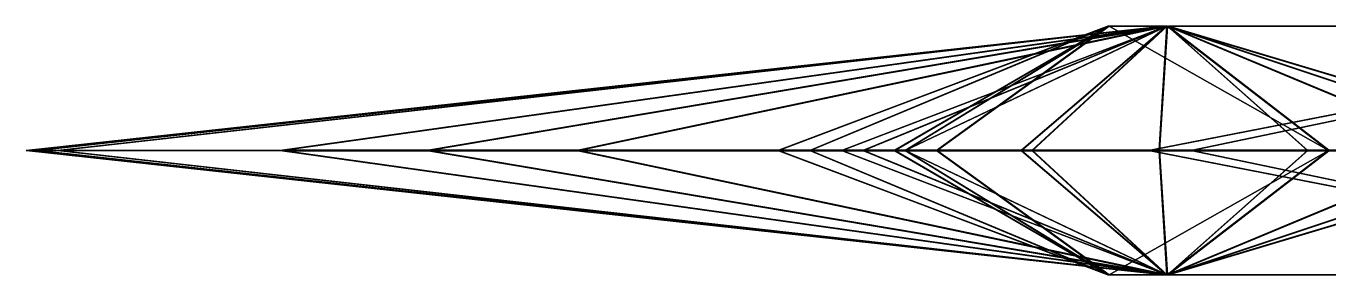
# Model space of a CAD drawing. Header units: metres. Extents: x -12.4 to 12.4, y -12.4 to 12.4.
# Drawn here: x -12.378 to -7.928, y -0.425 to 0.425 of the extents above; entities that cross this region are included whole.
import ezdxf

# ---------------------------------------------------------------- set-up
doc = ezdxf.new("R2010")
doc.units = ezdxf.units.M
doc.layers.add('Snowflake', color=7, linetype='CONTINUOUS')

msp = doc.modelspace()

# ---------------------------------------------------------------- linework, layer by layer
at = {"layer": 'Snowflake'}
for points in [[(-12.375521, 0.000139, 0.134867), (-8.636337, 0.408535, 0.221623), (-8.489682, 0.424599, 0.223075)], [(-8.489682, 0.424599, 0.223075), (-12.374284, -0.000106, 0.133051), (-12.375521, 0.000139, 0.134867)], [(-12.375521, 0.000139, 0.134867), (-12.339092, 0.000139, 0.183439), (-8.636337, 0.408535, 0.221623)], [(-10.496964, 0.000354, -0.154645), (-12.374284, -0.000106, 0.133051), (-8.489682, 0.424599, 0.223075)], [(-8.636337, 0.408535, 0.221623), (-12.339092, 0.000139, 0.183439), (-12.337571, 0.000139, 0.185467)], [(-12.337571, 0.000139, 0.185467), (-12.268559, 0.000139, 0.277483), (-8.561911, 0.416577, 0.224403)], [(-12.337571, 0.000139, 0.185467), (-8.561911, 0.416577, 0.224403), (-8.636337, 0.408535, 0.221623)], [(-8.561911, 0.416577, 0.224403), (-12.268559, 0.000139, 0.277483), (-12.26515, 0.000232, 0.279429)], [(-12.26515, 0.000232, 0.279429), (-11.509309, 0.000232, 0.675346), (-8.494968, 0.423807, 0.22544)], [(-12.26515, 0.000232, 0.279429), (-8.494968, 0.423807, 0.22544), (-8.561911, 0.416577, 0.224403)], [(-8.494968, 0.423807, 0.22544), (-11.509309, 0.000232, 0.675346), (-11.495035, 0.001009, 0.674265)], [(-11.495035, 0.001009, 0.674265), (-8.552638, 0.414475, 0.235097), (-8.494968, 0.423807, 0.22544)], [(-11.495035, 0.001009, 0.674265), (-11.003168, 0.001009, 0.603998), (-8.552638, 0.414475, 0.235097)], [(-8.552638, 0.414475, 0.235097), (-11.003168, 0.001009, 0.603998), (-10.995742, 0.000612, 0.603751)], [(-10.995742, 0.000612, 0.603751), (-8.978013, 0.000612, 0.747874), (-8.482613, 0.42464, 0.225425)], [(-10.995742, 0.000612, 0.603751), (-8.482613, 0.42464, 0.225425), (-8.552638, 0.414475, 0.235097)], [(-10.496964, 0.000354, -0.154645), (-8.489682, 0.424599, 0.223075), (-8.485039, 0.424072, 0.222457)], [(-8.485039, 0.424072, 0.222457), (-10.491281, 0.000562, -0.155403), (-10.496964, 0.000354, -0.154645)], [(-9.375689, 0.000562, -0.299351), (-10.491281, 0.000562, -0.155403), (-8.485039, 0.424072, 0.222457)], [(-9.700815, 0.000255, -2.251251), (-9.808316, 0.000255, -2.000413), (-8.688525, 0.421967, -0.513299)], [(-8.688525, 0.421967, -0.513299), (-9.808316, 0.000255, -2.000413), (-9.806738, 0.000636, -1.995315)], [(-9.806738, 0.000636, -1.995315), (-9.410987, 0.000636, -0.95197), (-8.682468, 0.424035, -0.502254)], [(-9.806738, 0.000636, -1.995315), (-8.682468, 0.424035, -0.502254), (-8.688525, 0.421967, -0.513299)], [(-9.700815, 0.000255, -2.251251), (-8.688525, 0.421967, -0.513299), (-8.683213, 0.423493, -0.508153)], [(-8.683213, 0.423493, -0.508153), (-9.699205, 0.000238, -2.252464), (-9.700815, 0.000255, -2.251251)], [(-9.267623, 0.000238, -2.252464), (-9.699205, 0.000238, -2.252464), (-8.683213, 0.423493, -0.508153)], [(-9.591429, 0.000331, 1.978891), (-8.484727, 0.423891, 0.791183), (-8.482038, 0.424506, 0.785728)], [(-8.482038, 0.424506, 0.785728), (-9.589422, 0.000685, 1.974167), (-9.591429, 0.000331, 1.978891)], [(-9.591429, 0.000331, 1.978891), (-9.519447, 0.000331, 2.698714), (-8.484727, 0.423891, 0.791183)], [(-8.977197, 0.000685, 0.749716), (-9.589422, 0.000685, 1.974167), (-8.482038, 0.424506, 0.785728)], [(-8.484727, 0.423891, 0.791183), (-9.519447, 0.000331, 2.698714), (-9.517875, 0.000306, 2.699909)], [(-9.517875, 0.000306, 2.699909), (-8.483472, 0.423736, 0.792965), (-8.484727, 0.423891, 0.791183)], [(-9.517875, 0.000306, 2.699909), (-8.942193, 0.000306, 2.448049), (-8.483472, 0.423736, 0.792965)], [(-8.682468, 0.424035, -0.502254), (-9.410987, 0.000636, -0.95197), (-9.41061, 0.000521, -0.949576)], [(-9.41061, 0.000521, -0.949576), (-9.374606, 0.000521, -0.301504), (-8.681553, 0.424233, -0.499527)], [(-9.41061, 0.000521, -0.949576), (-8.681553, 0.424233, -0.499527), (-8.682468, 0.424035, -0.502254)], [(-9.375689, 0.000562, -0.299351), (-8.485039, 0.424072, 0.222457), (-8.481638, 0.425161, 0.222309)], [(-8.481638, 0.425161, 0.222309), (-9.372946, 0.001338, -0.299885), (-9.375689, 0.000562, -0.299351)], [(-8.681553, 0.424233, -0.499527), (-9.374606, 0.000521, -0.301504), (-9.372946, 0.001338, -0.299885)], [(-9.372946, 0.001338, -0.299885), (-8.481638, 0.425161, 0.222309), (-8.679711, 0.425161, -0.49796)], [(-9.372946, 0.001338, -0.299885), (-8.679711, 0.425161, -0.49796), (-8.681553, 0.424233, -0.499527)], [(-9.267623, 0.000238, -2.252464), (-8.683213, 0.423493, -0.508153), (-8.678559, 0.424902, -0.499899)], [(-8.678559, 0.424902, -0.499899), (-9.264332, 0.000661, -2.248275), (-9.267623, 0.000238, -2.252464)], [(-7.930519, 0.000661, -0.26558), (-9.264332, 0.000661, -2.248275), (-8.678559, 0.424902, -0.499899)], [(-8.482613, 0.42464, 0.225425), (-8.978013, 0.000612, 0.747874), (-8.975481, 0.00175, 0.747852)], [(-8.977197, 0.000685, 0.749716), (-8.482038, 0.424506, 0.785728), (-8.480971, 0.425016, 0.783816)], [(-8.480971, 0.425016, 0.783816), (-8.975481, 0.00175, 0.747852), (-8.977197, 0.000685, 0.749716)], [(-8.975481, 0.00175, 0.747852), (-8.480971, 0.425016, 0.783816), (-8.480971, 0.425016, 0.226342)], [(-8.975481, 0.00175, 0.747852), (-8.480971, 0.425016, 0.226342), (-8.482613, 0.42464, 0.225425)], [(-8.483472, 0.423736, 0.792965), (-8.942193, 0.000306, 2.448049), (-8.93896, 0.000845, 2.442225)], [(-8.93896, 0.000845, 2.442225), (-8.481039, 0.423537, 0.790026), (-8.483472, 0.423736, 0.792965)], [(-8.93896, 0.000845, 2.442225), (-8.507953, 0.000845, 1.508374), (-8.481039, 0.423537, 0.790026)], [(-8.688525, 0.421967, -0.513299), (-8.682468, 0.424035, -0.502254), (-8.681553, 0.424233, -0.499527)], [(-8.683213, 0.423493, -0.508153), (-8.688525, 0.421967, -0.513299), (-8.681553, 0.424233, -0.499527)], [(-8.678559, 0.424902, -0.499899), (-8.683213, 0.423493, -0.508153), (-8.681553, 0.424233, -0.499527)], [(-8.679711, 0.425161, -0.49796), (-8.677874, 0.425126, -0.497764), (-8.681553, 0.424233, -0.499527)], [(-8.677874, 0.425126, -0.497764), (-8.678559, 0.424902, -0.499899), (-8.681553, 0.424233, -0.499527)], [(-8.679711, 0.425161, -0.49796), (-8.481638, 0.425161, 0.222309), (-8.479785, 0.425126, 0.222559)], [(-8.479785, 0.425126, 0.222559), (-8.677874, 0.425126, -0.497764), (-8.679711, 0.425161, -0.49796)], [(-7.930519, 0.000661, -0.26558), (-8.678559, 0.424902, -0.499899), (-8.677874, 0.425126, -0.497764)], [(-7.930515, 0.001271, -0.263657), (-8.677874, 0.425126, -0.497764), (-8.479785, 0.425126, 0.222559)], [(-8.677874, 0.425126, -0.497764), (-7.930515, 0.001271, -0.263657), (-7.930519, 0.000661, -0.26558)], [(-8.489682, 0.424599, 0.223075), (-8.636337, 0.408535, 0.221623), (-8.465716, 0.420511, 0.230351)], [(-8.636337, 0.408535, 0.221623), (-8.561911, 0.416577, 0.224403), (-8.465716, 0.420511, 0.230351)], [(-8.561911, 0.416577, 0.224403), (-8.494968, 0.423807, 0.22544), (-8.465716, 0.420511, 0.230351)], [(-8.552638, 0.414475, 0.235097), (-8.482613, 0.42464, 0.225425), (-8.465716, 0.420511, 0.230351)], [(-8.494968, 0.423807, 0.22544), (-8.552638, 0.414475, 0.235097), (-8.465716, 0.420511, 0.230351)], [(-6.377565, 0.42298, -0.338764), (-8.398621, 0.000135, -3.734179), (-8.542342, 0.000135, -3.374876)], [(-6.377565, 0.42298, -0.338764), (-8.542342, 0.000135, -3.374876), (-8.536854, 0.000705, -3.364191)], [(-6.368742, 0.424201, -0.323402), (-8.536854, 0.000705, -3.364191), (-7.349327, 0.000705, -1.20505)], [(-8.536854, 0.000705, -3.364191), (-6.368742, 0.424201, -0.323402), (-6.377565, 0.42298, -0.338764)], [(-8.481039, 0.423537, 0.790026), (-8.507953, 0.000845, 1.508374), (-8.506394, 0.000716, 1.505964)], [(-8.506394, 0.000716, 1.505964), (-8.002392, 0.000716, 0.857961), (-8.479418, 0.424383, 0.78596)], [(-8.506394, 0.000716, 1.505964), (-8.479418, 0.424383, 0.78596), (-8.481039, 0.423537, 0.790026)], [(-8.485039, 0.424072, 0.222457), (-8.489682, 0.424599, 0.223075), (-8.465716, 0.420511, 0.230351)], [(-8.481638, 0.425161, 0.222309), (-8.485039, 0.424072, 0.222457), (-8.465716, 0.420511, 0.230351)], [(-8.482038, 0.424506, 0.785728), (-8.484727, 0.423891, 0.791183), (-8.483472, 0.423736, 0.792965)], [(-8.480971, 0.425016, 0.783816), (-8.482038, 0.424506, 0.785728), (-8.483472, 0.423736, 0.792965)], [(-8.479449, 0.425002, 0.783981), (-8.480971, 0.425016, 0.783816), (-8.483472, 0.423736, 0.792965)], [(-8.479418, 0.424383, 0.78596), (-8.479449, 0.425002, 0.783981), (-8.483472, 0.423736, 0.792965)], [(-8.481039, 0.423537, 0.790026), (-8.479418, 0.424383, 0.78596), (-8.483472, 0.423736, 0.792965)], [(-8.482613, 0.42464, 0.225425), (-8.480971, 0.425016, 0.226342), (-8.465716, 0.420511, 0.230351)], [(-8.479785, 0.425126, 0.222559), (-8.481638, 0.425161, 0.222309), (-8.465716, 0.420511, 0.230351)], [(-8.480971, 0.425016, 0.226342), (-8.479449, 0.425002, 0.226655), (-8.465716, 0.420511, 0.230351)], [(-8.479449, 0.425002, 0.783981), (-8.479449, 0.425002, 0.226655), (-8.480971, 0.425016, 0.226342)], [(-8.480971, 0.425016, 0.226342), (-8.480971, 0.425016, 0.783816), (-8.479449, 0.425002, 0.783981)], [(-8.476167, 0.42358, 0.22184), (-8.479785, 0.425126, 0.222559), (-8.465716, 0.420511, 0.230351)], [(-7.930515, 0.001271, -0.263657), (-8.479785, 0.425126, 0.222559), (-8.476167, 0.42358, 0.22184)], [(-8.003, 0.001849, 0.855896), (-8.479449, 0.425002, 0.226655), (-8.479449, 0.425002, 0.783981)], [(-8.479449, 0.425002, 0.226655), (-8.477028, 0.42377, 0.226792), (-8.465716, 0.420511, 0.230351)], [(-8.000454, 0.000506, 0.856198), (-8.477028, 0.42377, 0.226792), (-8.479449, 0.425002, 0.226655)], [(-8.479449, 0.425002, 0.226655), (-8.003, 0.001849, 0.855896), (-8.000454, 0.000506, 0.856198)], [(-8.003, 0.001849, 0.855896), (-8.479449, 0.425002, 0.783981), (-8.479418, 0.424383, 0.78596)], [(-8.479418, 0.424383, 0.78596), (-8.002392, 0.000716, 0.857961), (-8.003, 0.001849, 0.855896)], [(-8.000454, 0.000506, 0.856198), (-7.460964, 0.000506, 0.712334), (-8.477028, 0.42377, 0.226792)], [(-7.458042, 0.000741, 0.711884), (-8.465716, 0.420511, 0.230351), (-8.477028, 0.42377, 0.226792)], [(-8.477028, 0.42377, 0.226792), (-7.460964, 0.000506, 0.712334), (-7.458042, 0.000741, 0.711884)], [(-8.475826, 0.424983, 0.223391), (-8.476167, 0.42358, 0.22184), (-8.465716, 0.420511, 0.230351)], [(-7.209383, 0.000663, -0.263301), (-8.476167, 0.42358, 0.22184), (-8.475826, 0.424983, 0.223391)], [(-7.209383, 0.000663, -0.263301), (-7.928112, 0.000663, -0.263301), (-8.476167, 0.42358, 0.22184)], [(-8.476167, 0.42358, 0.22184), (-7.928112, 0.000663, -0.263301), (-7.930515, 0.001271, -0.263657)], [(-7.060687, 0.000737, 0.747749), (-6.330577, 0.425061, 0.170851), (-8.47591, 0.425061, 0.224935)], [(-8.47591, 0.425061, 0.224935), (-8.475826, 0.424983, 0.223391), (-8.465716, 0.420511, 0.230351)], [(-8.47591, 0.425061, 0.224935), (-6.330577, 0.425061, 0.170851), (-6.3312, 0.424983, 0.169325)], [(-6.3312, 0.424983, 0.169325), (-8.475826, 0.424983, 0.223391), (-8.47591, 0.425061, 0.224935)], [(-7.060687, 0.000737, 0.747749), (-8.47591, 0.425061, 0.224935), (-8.465716, 0.420511, 0.230351)], [(-7.205246, 0.000799, -0.263204), (-8.475826, 0.424983, 0.223391), (-6.3312, 0.424983, 0.169325)], [(-8.475826, 0.424983, 0.223391), (-7.205246, 0.000799, -0.263204), (-7.209383, 0.000663, -0.263301)], [(-7.458042, 0.000741, 0.711884), (-7.065682, 0.000741, 0.747553), (-8.465716, 0.420511, 0.230351)], [(-8.465716, 0.420511, 0.230351), (-7.065682, 0.000741, 0.747553), (-7.060687, 0.000737, 0.747749)], [(-8.398621, 0.000135, -3.734179), (-6.377565, 0.42298, -0.338764), (-6.372201, 0.423758, -0.333691)], [(-6.372201, 0.423758, -0.333691), (-8.397026, 0.000125, -3.735437), (-8.398621, 0.000135, -3.734179)], [(-7.893064, 0.000125, -3.735438), (-8.397026, 0.000125, -3.735437), (-6.372201, 0.423758, -0.333691)], [(-12.370847, 0, 0.128527), (-12.377561, 0, 0.133814), (-12.375521, 0.000139, 0.134867)], [(-12.377561, 0, 0.133814), (-12.339592, 0, 0.18444), (-12.339092, 0.000139, 0.183439)], [(-12.339092, 0.000139, 0.183439), (-12.375521, 0.000139, 0.134867), (-12.377561, 0, 0.133814)], [(-12.375521, -0.000139, 0.134867), (-12.377561, 0, 0.133814), (-12.370847, 0, 0.128527)], [(-12.124367, 0, -0.11938), (-12.377561, 0, 0.133814), (-12.370847, 0, 0.128527)], [(-12.377561, 0, 0.133814), (-12.124367, 0, -0.11938), (-12.123811, 0, -0.118508)], [(-12.123811, 0, -0.118508), (-12.370847, 0, 0.128527), (-12.377561, 0, 0.133814)], [(-12.339592, 0, 0.18444), (-12.377561, 0, 0.133814), (-12.375521, -0.000139, 0.134867)], [(-12.375521, 0.000139, 0.134867), (-12.374284, -0.000106, 0.133051), (-12.370847, 0, 0.128527)], [(-12.370847, 0, 0.128527), (-12.374284, 0.000106, 0.133051), (-12.375521, -0.000139, 0.134867)], [(-8.636337, -0.408535, 0.221623), (-12.375521, -0.000139, 0.134867), (-12.374284, 0.000106, 0.133051)], [(-12.375521, -0.000139, 0.134867), (-12.339092, -0.000139, 0.183439), (-12.339592, 0, 0.18444)], [(-10.496964, 0.000354, -0.154645), (-11.726228, 0.000396, -0.263134), (-12.374284, -0.000106, 0.133051)], [(-12.374284, -0.000106, 0.133051), (-11.726228, 0.000396, -0.263134), (-11.735613, 0, -0.259671)], [(-12.374284, 0.000106, 0.133051), (-11.726228, -0.000397, -0.263134), (-10.496964, -0.000354, -0.154645)], [(-12.374284, 0.000106, 0.133051), (-10.496964, -0.000354, -0.154645), (-8.489682, -0.424599, 0.223075)], [(-12.374284, 0.000106, 0.133051), (-8.489682, -0.424599, 0.223075), (-8.636337, -0.408535, 0.221623)], [(-11.726228, -0.000397, -0.263134), (-12.374284, 0.000106, 0.133051), (-12.370847, 0, 0.128527)], [(-11.735613, 0, -0.259671), (-12.370847, 0, 0.128527), (-12.374284, -0.000106, 0.133051)], [(-11.735613, 0, -0.259671), (-12.123811, 0, -0.118508), (-12.370847, 0, 0.128527)], [(-12.370847, 0, 0.128527), (-12.123811, 0, -0.118508), (-12.124367, 0, -0.11938)], [(-12.370847, 0, 0.128527), (-11.735613, 0, -0.259671), (-11.726228, -0.000397, -0.263134)], [(-12.339592, 0, 0.18444), (-12.339092, -0.000139, 0.183439), (-12.339092, 0.000139, 0.183439)], [(-12.337571, -0.000139, 0.185467), (-12.337571, 0.000139, 0.185467), (-12.339092, 0.000139, 0.183439)], [(-12.339092, -0.000139, 0.183439), (-12.337571, -0.000139, 0.185467), (-12.339092, 0.000139, 0.183439)], [(-12.268559, 0.000139, 0.277483), (-12.337571, 0.000139, 0.185467), (-12.337571, -0.000139, 0.185467)], [(-12.337571, -0.000139, 0.185467), (-12.268559, -0.000139, 0.277483), (-12.268559, 0.000139, 0.277483)], [(-12.268559, -0.000139, 0.277483), (-12.26515, -0.000232, 0.279429), (-12.26515, 0.000232, 0.279429)], [(-12.26515, 0.000232, 0.279429), (-12.268559, 0.000139, 0.277483), (-12.268559, -0.000139, 0.277483)], [(-12.26515, -0.000232, 0.279429), (-11.509309, -0.000232, 0.675346), (-11.509309, 0.000232, 0.675346)], [(-11.509309, 0.000232, 0.675346), (-12.26515, 0.000232, 0.279429), (-12.26515, -0.000232, 0.279429)], [(-11.72649, 0, -0.264063), (-12.124367, 0, -0.11938), (-12.123811, 0, -0.118508)], [(-12.124367, 0, -0.11938), (-11.72649, 0, -0.264063), (-11.735613, 0, -0.259671)], [(-11.735613, 0, -0.259671), (-12.123811, 0, -0.118508), (-12.124367, 0, -0.11938)], [(-12.123811, 0, -0.118508), (-11.735613, 0, -0.259671), (-11.72649, 0, -0.264063)], [(-11.72649, 0, -0.264063), (-11.735613, 0, -0.259671), (-11.726228, 0.000396, -0.263134)], [(-11.72649, 0, -0.264063), (-11.726228, -0.000397, -0.263134), (-11.735613, 0, -0.259671)], [(-10.822226, 0, -0.264063), (-11.72649, 0, -0.264063), (-11.726228, 0.000396, -0.263134)], [(-11.72649, 0, -0.264063), (-10.822226, 0, -0.264063), (-10.822379, -0.000374, -0.263125)], [(-10.822379, -0.000374, -0.263125), (-11.726228, -0.000397, -0.263134), (-11.72649, 0, -0.264063)], [(-10.496964, 0.000354, -0.154645), (-10.822379, 0.000374, -0.263125), (-11.726228, 0.000396, -0.263134)], [(-11.726228, 0.000396, -0.263134), (-10.822379, 0.000374, -0.263125), (-10.822226, 0, -0.264063)], [(-11.509467, 0, 0.676373), (-11.495035, 0.001009, 0.674265), (-11.495035, -0.001009, 0.674265)], [(-11.509467, 0, 0.676373), (-11.003078, 0, 0.604032), (-11.003168, 0.001009, 0.603998)], [(-11.003168, 0.001009, 0.603998), (-11.495035, 0.001009, 0.674265), (-11.509467, 0, 0.676373)], [(-11.003078, 0, 0.604032), (-11.509467, 0, 0.676373), (-11.495035, -0.001009, 0.674265)], [(-11.495035, 0.001009, 0.674265), (-11.509309, 0.000232, 0.675346), (-11.495035, -0.001009, 0.674265)], [(-11.509309, 0.000232, 0.675346), (-11.509309, -0.000232, 0.675346), (-11.495035, -0.001009, 0.674265)], [(-11.495035, -0.001009, 0.674265), (-11.003168, -0.001009, 0.603998), (-11.003078, 0, 0.604032)], [(-10.978401, 0, 0.606807), (-10.995742, 0.000612, 0.603751), (-11.003168, 0.001009, 0.603998)], [(-11.003168, 0.001009, 0.603998), (-11.003078, 0, 0.604032), (-10.978401, 0, 0.606807)], [(-11.003168, -0.001009, 0.603998), (-10.995742, -0.000612, 0.603751), (-10.978401, 0, 0.606807)], [(-10.978401, 0, 0.606807), (-11.003078, 0, 0.604032), (-11.003168, -0.001009, 0.603998)], [(-11.003078, 0, 0.604032), (-10.062643, 0, 0.748714), (-10.062567, 0, 0.747704)], [(-10.062567, 0, 0.747704), (-10.978401, 0, 0.606807), (-11.003078, 0, 0.604032)], [(-10.062643, 0, 0.748714), (-11.003078, 0, 0.604032), (-10.978401, 0, 0.606807)], [(-8.978013, 0.000612, 0.747874), (-10.995742, 0.000612, 0.603751), (-10.978401, 0, 0.606807)], [(-9.005833, 0, 0.747705), (-10.978401, 0, 0.606807), (-10.995742, -0.000612, 0.603751)], [(-10.995742, -0.000612, 0.603751), (-8.978013, -0.000612, 0.747874), (-9.005833, 0, 0.747705)], [(-10.978401, 0, 0.606807), (-9.005833, 0, 0.747705), (-8.978013, 0.000612, 0.747874)], [(-10.062567, 0, 0.747704), (-10.978401, 0, 0.606807), (-9.005833, 0, 0.747705)], [(-10.978401, 0, 0.606807), (-10.062567, 0, 0.747704), (-10.062643, 0, 0.748714)], [(-10.822226, 0, -0.264063), (-10.822379, 0.000374, -0.263125), (-10.822379, -0.000374, -0.263125)], [(-10.822379, 0.000374, -0.263125), (-10.496964, 0.000354, -0.154645), (-10.496964, -0.000354, -0.154645)], [(-10.496964, -0.000354, -0.154645), (-10.822379, -0.000374, -0.263125), (-10.822379, 0.000374, -0.263125)], [(-10.496964, -0.000354, -0.154645), (-10.496964, 0.000354, -0.154645), (-10.491281, 0.000562, -0.155403)], [(-10.491281, 0.000562, -0.155403), (-10.491281, -0.000562, -0.155403), (-10.496964, -0.000354, -0.154645)], [(-10.491281, 0.000562, -0.155403), (-9.375689, 0.000562, -0.299351), (-9.375689, -0.000562, -0.299351)], [(-9.375689, -0.000562, -0.299351), (-10.491281, -0.000562, -0.155403), (-10.491281, 0.000562, -0.155403)], [(-9.806738, -0.000636, -1.995315), (-9.806738, 0.000636, -1.995315), (-9.808316, 0.000255, -2.000413)], [(-9.808316, 0.000255, -2.000413), (-9.808316, -0.000255, -2.000413), (-9.806738, -0.000636, -1.995315)], [(-9.700815, -0.000255, -2.251251), (-9.808316, -0.000255, -2.000413), (-9.808316, 0.000255, -2.000413)], [(-9.808316, 0.000255, -2.000413), (-9.700815, 0.000255, -2.251251), (-9.700815, -0.000255, -2.251251)], [(-9.410987, 0.000636, -0.95197), (-9.806738, 0.000636, -1.995315), (-9.806738, -0.000636, -1.995315)], [(-9.806738, -0.000636, -1.995315), (-9.410987, -0.000636, -0.95197), (-9.410987, 0.000636, -0.95197)], [(-9.700937, 0, -2.253445), (-9.699205, -0.000238, -2.252464), (-9.699205, 0.000238, -2.252464)], [(-9.266891, 0, -2.253445), (-9.700937, 0, -2.253445), (-9.699205, 0.000238, -2.252464)], [(-9.700937, 0, -2.253445), (-9.266891, 0, -2.253445), (-9.267623, -0.000238, -2.252464)], [(-9.267623, -0.000238, -2.252464), (-9.699205, -0.000238, -2.252464), (-9.700937, 0, -2.253445)], [(-9.700815, -0.000255, -2.251251), (-9.700815, 0.000255, -2.251251), (-9.699205, 0.000238, -2.252464)], [(-9.699205, -0.000238, -2.252464), (-9.700815, -0.000255, -2.251251), (-9.699205, 0.000238, -2.252464)], [(-9.699205, 0.000238, -2.252464), (-9.267623, 0.000238, -2.252464), (-9.266891, 0, -2.253445)], [(-9.591429, -0.000331, 1.978891), (-9.591429, 0.000331, 1.978891), (-9.589422, 0.000685, 1.974167)], [(-9.589422, 0.000685, 1.974167), (-9.589422, -0.000685, 1.974167), (-9.591429, -0.000331, 1.978891)], [(-9.591429, -0.000331, 1.978891), (-9.519447, -0.000331, 2.698714), (-9.519447, 0.000331, 2.698714)], [(-9.519447, 0.000331, 2.698714), (-9.591429, 0.000331, 1.978891), (-9.591429, -0.000331, 1.978891)], [(-8.977197, -0.000685, 0.749716), (-9.589422, -0.000685, 1.974167), (-9.589422, 0.000685, 1.974167)], [(-9.589422, 0.000685, 1.974167), (-8.977197, 0.000685, 0.749716), (-8.977197, -0.000685, 0.749716)], [(-9.519447, 0.000331, 2.698714), (-9.519447, -0.000331, 2.698714), (-9.517875, -0.000306, 2.699909)], [(-9.517875, -0.000306, 2.699909), (-9.517875, 0.000306, 2.699909), (-9.519447, 0.000331, 2.698714)], [(-8.942193, 0.000306, 2.448049), (-9.517875, 0.000306, 2.699909), (-9.517875, -0.000306, 2.699909)], [(-9.517875, -0.000306, 2.699909), (-8.942193, -0.000306, 2.448049), (-8.942193, 0.000306, 2.448049)], [(-9.410987, 0.000636, -0.95197), (-9.410987, -0.000636, -0.95197), (-9.41061, -0.000521, -0.949576)], [(-9.41061, -0.000521, -0.949576), (-9.41061, 0.000521, -0.949576), (-9.410987, 0.000636, -0.95197)], [(-9.41061, -0.000521, -0.949576), (-9.374606, -0.000521, -0.301504), (-9.374606, 0.000521, -0.301504)], [(-9.374606, 0.000521, -0.301504), (-9.41061, 0.000521, -0.949576), (-9.41061, -0.000521, -0.949576)], [(-9.375689, 0.000562, -0.299351), (-9.372946, 0.001338, -0.299885), (-9.374606, 0.000521, -0.301504)], [(-9.375689, -0.000562, -0.299351), (-9.375689, 0.000562, -0.299351), (-9.374606, 0.000521, -0.301504)], [(-9.372946, -0.001338, -0.299885), (-9.375689, -0.000562, -0.299351), (-9.374606, 0.000521, -0.301504)], [(-9.374606, -0.000521, -0.301504), (-9.372946, -0.001338, -0.299885), (-9.374606, 0.000521, -0.301504)], [(-9.267623, 0.000238, -2.252464), (-9.264332, 0.000661, -2.248275), (-9.122722, 0, -2.040949)], [(-9.122722, 0, -2.040949), (-9.266891, 0, -2.253445), (-9.267623, 0.000238, -2.252464)], [(-9.122722, 0, -2.040949), (-9.264332, -0.000661, -2.248275), (-9.267623, -0.000238, -2.252464)], [(-9.267623, -0.000238, -2.252464), (-9.266891, 0, -2.253445), (-9.122722, 0, -2.040949)], [(-8.796672, 0, -1.566204), (-9.266891, 0, -2.253445), (-9.122722, 0, -2.040949)], [(-9.266891, 0, -2.253445), (-8.796672, 0, -1.566204), (-8.797508, 0, -1.565639)], [(-8.797508, 0, -1.565639), (-9.122722, 0, -2.040949), (-9.266891, 0, -2.253445)], [(-8.197115, 0, -0.665048), (-9.122722, 0, -2.040949), (-9.264332, 0.000661, -2.248275)], [(-9.264332, 0.000661, -2.248275), (-7.930519, 0.000661, -0.26558), (-8.197115, 0, -0.665048)], [(-7.930519, -0.000661, -0.26558), (-9.264332, -0.000661, -2.248275), (-9.122722, 0, -2.040949)], [(-8.797508, 0, -1.565639), (-8.197115, 0, -0.665048), (-9.122722, 0, -2.040949)], [(-9.122722, 0, -2.040949), (-8.797508, 0, -1.565639), (-8.796672, 0, -1.566204)], [(-9.122722, 0, -2.040949), (-8.197115, 0, -0.665048), (-7.930519, -0.000661, -0.26558)], [(-8.978013, 0.000612, 0.747874), (-9.005833, 0, 0.747705), (-8.977197, -0.000685, 0.749716)], [(-9.005833, 0, 0.747705), (-8.978013, -0.000612, 0.747874), (-8.977197, -0.000685, 0.749716)], [(-8.975481, 0.00175, 0.747852), (-8.978013, 0.000612, 0.747874), (-8.977197, -0.000685, 0.749716)], [(-8.977197, 0.000685, 0.749716), (-8.975481, 0.00175, 0.747852), (-8.977197, -0.000685, 0.749716)], [(-8.942193, -0.000306, 2.448049), (-8.93896, -0.000845, 2.442225), (-8.93896, 0.000845, 2.442225)], [(-8.93896, 0.000845, 2.442225), (-8.942193, 0.000306, 2.448049), (-8.942193, -0.000306, 2.448049)], [(-8.507953, 0.000845, 1.508374), (-8.93896, 0.000845, 2.442225), (-8.93896, -0.000845, 2.442225)], [(-8.93896, -0.000845, 2.442225), (-8.507953, -0.000845, 1.508374), (-8.507953, 0.000845, 1.508374)], [(-8.542342, 0.000135, -3.374876), (-8.543478, 0, -3.374733), (-8.526034, 0, -3.340922)], [(-8.398795, 0, -3.736439), (-8.543478, 0, -3.374733), (-8.542342, 0.000135, -3.374876)], [(-8.526034, 0, -3.340922), (-8.543478, 0, -3.374733), (-8.542342, -0.000135, -3.374876)], [(-8.543478, 0, -3.374733), (-8.037089, 0, -2.325786), (-8.036201, 0, -2.326271)], [(-8.036201, 0, -2.326271), (-8.526034, 0, -3.340922), (-8.543478, 0, -3.374733)], [(-8.037089, 0, -2.325786), (-8.543478, 0, -3.374733), (-8.526034, 0, -3.340922)], [(-8.543478, 0, -3.374733), (-8.398795, 0, -3.736439), (-8.398621, -0.000135, -3.734179)], [(-8.398621, -0.000135, -3.734179), (-8.542342, -0.000135, -3.374876), (-8.543478, 0, -3.374733)], [(-8.526034, 0, -3.340922), (-8.536854, 0.000705, -3.364191), (-8.542342, 0.000135, -3.374876)], [(-8.542342, 0.000135, -3.374876), (-8.398621, 0.000135, -3.734179), (-8.398795, 0, -3.736439)], [(-8.542342, -0.000135, -3.374876), (-8.536854, -0.000705, -3.364191), (-8.526034, 0, -3.340922)], [(-7.349327, 0.000705, -1.20505), (-8.536854, 0.000705, -3.364191), (-8.526034, 0, -3.340922)], [(-7.37143, 0, -1.241643), (-8.526034, 0, -3.340922), (-8.536854, -0.000705, -3.364191)], [(-8.536854, -0.000705, -3.364191), (-7.349327, -0.000705, -1.20505), (-7.37143, 0, -1.241643)], [(-8.526034, 0, -3.340922), (-7.37143, 0, -1.241643), (-7.349327, 0.000705, -1.20505)], [(-8.036201, 0, -2.326271), (-8.526034, 0, -3.340922), (-7.37143, 0, -1.241643)], [(-8.526034, 0, -3.340922), (-8.036201, 0, -2.326271), (-8.037089, 0, -2.325786)], [(-8.506394, -0.000716, 1.505964), (-8.506394, 0.000716, 1.505964), (-8.507953, 0.000845, 1.508374)], [(-8.507953, 0.000845, 1.508374), (-8.507953, -0.000845, 1.508374), (-8.506394, -0.000716, 1.505964)], [(-8.002392, 0.000716, 0.857961), (-8.506394, 0.000716, 1.505964), (-8.506394, -0.000716, 1.505964)], [(-8.506394, -0.000716, 1.505964), (-8.002392, -0.000716, 0.857961), (-8.002392, 0.000716, 0.857961)], [(-8.398795, 0, -3.736439), (-8.398621, 0.000135, -3.734179), (-8.397026, 0.000125, -3.735437)], [(-7.892407, 0, -3.736439), (-8.398795, 0, -3.736439), (-8.397026, 0.000125, -3.735437)], [(-8.398795, 0, -3.736439), (-8.397026, -0.000125, -3.735437), (-8.398621, -0.000135, -3.734179)], [(-8.398795, 0, -3.736439), (-7.892407, 0, -3.736439), (-7.893064, -0.000125, -3.735438)], [(-7.893064, -0.000125, -3.735438), (-8.397026, -0.000125, -3.735437), (-8.398795, 0, -3.736439)], [(-8.397026, 0.000125, -3.735437), (-7.893064, 0.000125, -3.735438), (-7.892407, 0, -3.736439)], [(-7.930515, 0.001271, -0.263657), (-7.928112, 0.000663, -0.263301), (-8.197115, 0, -0.665048)], [(-7.930519, 0.000661, -0.26558), (-7.930515, 0.001271, -0.263657), (-8.197115, 0, -0.665048)], [(-7.928112, 0.000663, -0.263301), (-7.928112, -0.000663, -0.263301), (-8.197115, 0, -0.665048)], [(-7.930515, -0.001271, -0.263657), (-7.930519, -0.000661, -0.26558), (-8.197115, 0, -0.665048)], [(-7.928112, -0.000663, -0.263301), (-7.930515, -0.001271, -0.263657), (-8.197115, 0, -0.665048)], [(-8.003, 0.001849, 0.855896), (-8.002392, 0.000716, 0.857961), (-8.000454, 0.000506, 0.856198)], [(-8.003, -0.001849, 0.855896), (-8.000454, -0.000506, 0.856198), (-8.000454, 0.000506, 0.856198)], [(-8.002392, -0.000716, 0.857961), (-8.003, -0.001849, 0.855896), (-8.000454, 0.000506, 0.856198)], [(-8.002392, 0.000716, 0.857961), (-8.002392, -0.000716, 0.857961), (-8.000454, 0.000506, 0.856198)], [(-7.460964, 0.000506, 0.712334), (-8.000454, 0.000506, 0.856198), (-8.000454, -0.000506, 0.856198)], [(-8.000454, -0.000506, 0.856198), (-7.460964, -0.000506, 0.712334), (-7.460964, 0.000506, 0.712334)], [(-7.313678, 0, 1.833832), (-7.928578, 0, 2.629585), (-7.927557, 0, 2.629915)], [(-7.928578, 0, 2.629585), (-7.313678, 0, 1.833832), (-7.316278, 0, 1.838848)], [(-7.316278, 0, 1.838848), (-7.927557, 0, 2.629915), (-7.928578, 0, 2.629585)], [(-7.209383, -0.000663, -0.263301), (-7.928112, -0.000663, -0.263301), (-7.928112, 0.000663, -0.263301)], [(-7.928112, 0.000663, -0.263301), (-7.209383, 0.000663, -0.263301), (-7.209383, -0.000663, -0.263301)], [(-12.339092, -0.000139, 0.183439), (-12.375521, -0.000139, 0.134867), (-8.636337, -0.408535, 0.221623)], [(-8.561911, -0.416577, 0.224403), (-12.337571, -0.000139, 0.185467), (-12.339092, -0.000139, 0.183439)], [(-12.339092, -0.000139, 0.183439), (-8.636337, -0.408535, 0.221623), (-8.561911, -0.416577, 0.224403)], [(-12.268559, -0.000139, 0.277483), (-12.337571, -0.000139, 0.185467), (-8.561911, -0.416577, 0.224403)], [(-8.494968, -0.423807, 0.22544), (-12.26515, -0.000232, 0.279429), (-12.268559, -0.000139, 0.277483)], [(-12.268559, -0.000139, 0.277483), (-8.561911, -0.416577, 0.224403), (-8.494968, -0.423807, 0.22544)], [(-11.509309, -0.000232, 0.675346), (-12.26515, -0.000232, 0.279429), (-8.494968, -0.423807, 0.22544)], [(-11.726228, -0.000397, -0.263134), (-10.822379, -0.000374, -0.263125), (-10.496964, -0.000354, -0.154645)], [(-8.552638, -0.414475, 0.235097), (-11.495035, -0.001009, 0.674265), (-11.509309, -0.000232, 0.675346)], [(-11.509309, -0.000232, 0.675346), (-8.494968, -0.423807, 0.22544), (-8.552638, -0.414475, 0.235097)], [(-11.003168, -0.001009, 0.603998), (-11.495035, -0.001009, 0.674265), (-8.552638, -0.414475, 0.235097)], [(-8.482614, -0.42464, 0.225425), (-10.995742, -0.000612, 0.603751), (-11.003168, -0.001009, 0.603998)], [(-11.003168, -0.001009, 0.603998), (-8.552638, -0.414475, 0.235097), (-8.482614, -0.42464, 0.225425)], [(-8.978013, -0.000612, 0.747874), (-10.995742, -0.000612, 0.603751), (-8.482614, -0.42464, 0.225425)], [(-8.489682, -0.424599, 0.223075), (-10.496964, -0.000354, -0.154645), (-10.491281, -0.000562, -0.155403)], [(-10.491281, -0.000562, -0.155403), (-9.375689, -0.000562, -0.299351), (-8.485039, -0.424072, 0.222457)], [(-10.491281, -0.000562, -0.155403), (-8.485039, -0.424072, 0.222457), (-8.489682, -0.424599, 0.223075)], [(-9.808316, -0.000255, -2.000413), (-9.700815, -0.000255, -2.251251), (-8.688525, -0.421967, -0.513299)], [(-8.682468, -0.424035, -0.502254), (-9.806738, -0.000636, -1.995315), (-9.808316, -0.000255, -2.000413)], [(-9.808316, -0.000255, -2.000413), (-8.688525, -0.421967, -0.513299), (-8.682468, -0.424035, -0.502254)], [(-9.410987, -0.000636, -0.95197), (-9.806738, -0.000636, -1.995315), (-8.682468, -0.424035, -0.502254)], [(-8.688525, -0.421967, -0.513299), (-9.700815, -0.000255, -2.251251), (-9.699205, -0.000238, -2.252464)], [(-9.699205, -0.000238, -2.252464), (-9.267623, -0.000238, -2.252464), (-8.683213, -0.423493, -0.508153)], [(-9.699205, -0.000238, -2.252464), (-8.683213, -0.423493, -0.508153), (-8.688525, -0.421967, -0.513299)], [(-9.519447, -0.000331, 2.698714), (-9.591429, -0.000331, 1.978891), (-8.484727, -0.423891, 0.791183)], [(-8.484727, -0.423891, 0.791183), (-9.591429, -0.000331, 1.978891), (-9.589422, -0.000685, 1.974167)], [(-9.589422, -0.000685, 1.974167), (-8.977197, -0.000685, 0.749716), (-8.482038, -0.424506, 0.785728)], [(-9.589422, -0.000685, 1.974167), (-8.482038, -0.424506, 0.785728), (-8.484727, -0.423891, 0.791183)], [(-8.483472, -0.423736, 0.792965), (-9.517875, -0.000306, 2.699909), (-9.519447, -0.000331, 2.698714)], [(-9.519447, -0.000331, 2.698714), (-8.484727, -0.423891, 0.791183), (-8.483472, -0.423736, 0.792965)], [(-8.942193, -0.000306, 2.448049), (-9.517875, -0.000306, 2.699909), (-8.483472, -0.423736, 0.792965)], [(-8.681553, -0.424233, -0.499527), (-9.41061, -0.000521, -0.949576), (-9.410987, -0.000636, -0.95197)], [(-9.410987, -0.000636, -0.95197), (-8.682468, -0.424035, -0.502254), (-8.681553, -0.424233, -0.499527)], [(-9.374606, -0.000521, -0.301504), (-9.41061, -0.000521, -0.949576), (-8.681553, -0.424233, -0.499527)], [(-8.485039, -0.424072, 0.222457), (-9.375689, -0.000562, -0.299351), (-9.372946, -0.001338, -0.299885)], [(-8.679711, -0.425161, -0.49796), (-9.372946, -0.001338, -0.299885), (-9.374606, -0.000521, -0.301504)], [(-9.374606, -0.000521, -0.301504), (-8.681553, -0.424233, -0.499527), (-8.679711, -0.425161, -0.49796)], [(-8.481638, -0.425161, 0.222309), (-9.372946, -0.001338, -0.299885), (-8.679711, -0.425161, -0.49796)], [(-9.372946, -0.001338, -0.299885), (-8.481638, -0.425161, 0.222309), (-8.485039, -0.424072, 0.222457)], [(-8.683213, -0.423493, -0.508153), (-9.267623, -0.000238, -2.252464), (-9.264332, -0.000661, -2.248275)], [(-9.264332, -0.000661, -2.248275), (-7.930519, -0.000661, -0.26558), (-8.678559, -0.424902, -0.499899)], [(-9.264332, -0.000661, -2.248275), (-8.678559, -0.424902, -0.499899), (-8.683213, -0.423493, -0.508153)], [(-8.978013, -0.000612, 0.747874), (-8.975481, -0.00175, 0.747852), (-8.977197, -0.000685, 0.749716)], [(-8.480971, -0.425016, 0.226342), (-8.975481, -0.00175, 0.747852), (-8.978013, -0.000612, 0.747874)], [(-8.978013, -0.000612, 0.747874), (-8.482614, -0.42464, 0.225425), (-8.480971, -0.425016, 0.226342)], [(-8.482038, -0.424506, 0.785728), (-8.977197, -0.000685, 0.749716), (-8.975481, -0.00175, 0.747852)], [(-8.480971, -0.425016, 0.783817), (-8.975481, -0.00175, 0.747852), (-8.480971, -0.425016, 0.226342)], [(-8.975481, -0.00175, 0.747852), (-8.480971, -0.425016, 0.783817), (-8.482038, -0.424506, 0.785728)], [(-8.481039, -0.423537, 0.790026), (-8.93896, -0.000845, 2.442225), (-8.942193, -0.000306, 2.448049)], [(-8.942193, -0.000306, 2.448049), (-8.483472, -0.423736, 0.792965), (-8.481039, -0.423537, 0.790026)], [(-8.507953, -0.000845, 1.508374), (-8.93896, -0.000845, 2.442225), (-8.481039, -0.423537, 0.790026)], [(-8.678559, -0.424902, -0.499899), (-7.930519, -0.000661, -0.26558), (-7.930515, -0.001271, -0.263657)], [(-7.930515, -0.001271, -0.263657), (-8.677874, -0.425126, -0.497764), (-8.678559, -0.424902, -0.499899)], [(-8.677874, -0.425126, -0.497764), (-7.930515, -0.001271, -0.263657), (-8.479785, -0.425126, 0.222559)], [(-8.398621, -0.000135, -3.734179), (-6.377565, -0.42298, -0.338764), (-8.542342, -0.000135, -3.374876)], [(-8.542342, -0.000135, -3.374876), (-6.377565, -0.42298, -0.338764), (-6.368742, -0.424201, -0.323402)], [(-6.368742, -0.424201, -0.323402), (-8.536854, -0.000705, -3.364191), (-8.542342, -0.000135, -3.374876)], [(-8.536854, -0.000705, -3.364191), (-6.368742, -0.424201, -0.323402), (-7.349327, -0.000705, -1.20505)], [(-8.479418, -0.424383, 0.78596), (-8.506394, -0.000716, 1.505964), (-8.507953, -0.000845, 1.508374)], [(-8.507953, -0.000845, 1.508374), (-8.481039, -0.423537, 0.790026), (-8.479418, -0.424383, 0.78596)], [(-8.002392, -0.000716, 0.857961), (-8.506394, -0.000716, 1.505964), (-8.479418, -0.424383, 0.78596)], [(-7.928112, -0.000663, -0.263301), (-8.476167, -0.42358, 0.22184), (-8.479785, -0.425126, 0.222559)], [(-8.479785, -0.425126, 0.222559), (-7.930515, -0.001271, -0.263657), (-7.928112, -0.000663, -0.263301)], [(-8.479449, -0.425002, 0.783981), (-8.003, -0.001849, 0.855896), (-8.002392, -0.000716, 0.857961)], [(-8.002392, -0.000716, 0.857961), (-8.479418, -0.424383, 0.78596), (-8.479449, -0.425002, 0.783981)], [(-8.479449, -0.425002, 0.226655), (-8.003, -0.001849, 0.855896), (-8.479449, -0.425002, 0.783981)], [(-8.003, -0.001849, 0.855896), (-8.479449, -0.425002, 0.226655), (-8.477028, -0.42377, 0.226792)], [(-7.460964, -0.000506, 0.712334), (-8.000454, -0.000506, 0.856198), (-8.477028, -0.42377, 0.226792)], [(-8.477028, -0.42377, 0.226792), (-8.000454, -0.000506, 0.856198), (-8.003, -0.001849, 0.855896)], [(-7.460964, -0.000506, 0.712334), (-8.477028, -0.42377, 0.226792), (-8.465716, -0.420511, 0.230351)], [(-7.928112, -0.000663, -0.263301), (-7.209383, -0.000663, -0.263301), (-8.476167, -0.42358, 0.22184)], [(-8.476167, -0.42358, 0.22184), (-7.209383, -0.000663, -0.263301), (-7.205246, -0.000799, -0.263204)], [(-7.205246, -0.000799, -0.263204), (-8.475826, -0.424983, 0.223391), (-8.476167, -0.42358, 0.22184)], [(-6.330577, -0.425061, 0.170851), (-7.060687, -0.000737, 0.747749), (-8.47591, -0.425061, 0.224935)], [(-8.47591, -0.425061, 0.224935), (-7.060687, -0.000737, 0.747749), (-7.065682, -0.000741, 0.747553)], [(-7.065682, -0.000741, 0.747553), (-8.465716, -0.420511, 0.230351), (-8.47591, -0.425061, 0.224935)], [(-8.475826, -0.424983, 0.223391), (-7.205246, -0.000799, -0.263204), (-6.3312, -0.424983, 0.169325)], [(-8.465716, -0.420511, 0.230351), (-7.458042, -0.000741, 0.711884), (-7.460964, -0.000506, 0.712334)], [(-7.065682, -0.000741, 0.747553), (-7.458042, -0.000741, 0.711884), (-8.465716, -0.420511, 0.230351)], [(-6.377565, -0.42298, -0.338764), (-8.398621, -0.000135, -3.734179), (-8.397026, -0.000125, -3.735437)], [(-8.397026, -0.000125, -3.735437), (-7.893064, -0.000125, -3.735438), (-6.372201, -0.423758, -0.333691)], [(-8.397026, -0.000125, -3.735437), (-6.372201, -0.423758, -0.333691), (-6.377565, -0.42298, -0.338764)], [(-8.688525, -0.421967, -0.513299), (-8.683213, -0.423493, -0.508153), (-8.679711, -0.425161, -0.49796)], [(-8.682468, -0.424035, -0.502254), (-8.688525, -0.421967, -0.513299), (-8.679711, -0.425161, -0.49796)], [(-8.683213, -0.423493, -0.508153), (-8.678559, -0.424902, -0.499899), (-8.679711, -0.425161, -0.49796)], [(-8.681553, -0.424233, -0.499527), (-8.682468, -0.424035, -0.502254), (-8.679711, -0.425161, -0.49796)], [(-8.678559, -0.424902, -0.499899), (-8.677874, -0.425126, -0.497764), (-8.679711, -0.425161, -0.49796)], [(-8.481638, -0.425161, 0.222309), (-8.679711, -0.425161, -0.49796), (-8.677874, -0.425126, -0.497764)], [(-8.677874, -0.425126, -0.497764), (-8.479785, -0.425126, 0.222559), (-8.481638, -0.425161, 0.222309)], [(-8.636337, -0.408535, 0.221623), (-8.489682, -0.424599, 0.223075), (-8.47591, -0.425061, 0.224935)], [(-8.561911, -0.416577, 0.224403), (-8.636337, -0.408535, 0.221623), (-8.47591, -0.425061, 0.224935)], [(-8.494968, -0.423807, 0.22544), (-8.561911, -0.416577, 0.224403), (-8.47591, -0.425061, 0.224935)], [(-8.552638, -0.414475, 0.235097), (-8.494968, -0.423807, 0.22544), (-8.47591, -0.425061, 0.224935)], [(-8.482614, -0.42464, 0.225425), (-8.552638, -0.414475, 0.235097), (-8.47591, -0.425061, 0.224935)], [(-8.489682, -0.424599, 0.223075), (-8.485039, -0.424072, 0.222457), (-8.47591, -0.425061, 0.224935)], [(-8.485039, -0.424072, 0.222457), (-8.481638, -0.425161, 0.222309), (-8.47591, -0.425061, 0.224935)], [(-8.484727, -0.423891, 0.791183), (-8.482038, -0.424506, 0.785728), (-8.481039, -0.423537, 0.790026)], [(-8.483472, -0.423736, 0.792965), (-8.484727, -0.423891, 0.791183), (-8.481039, -0.423537, 0.790026)], [(-8.480971, -0.425016, 0.226342), (-8.482614, -0.42464, 0.225425), (-8.47591, -0.425061, 0.224935)], [(-8.482038, -0.424506, 0.785728), (-8.480971, -0.425016, 0.783817), (-8.481039, -0.423537, 0.790026)], [(-8.481638, -0.425161, 0.222309), (-8.479785, -0.425126, 0.222559), (-8.47591, -0.425061, 0.224935)], [(-8.479449, -0.425002, 0.783981), (-8.479418, -0.424383, 0.78596), (-8.481039, -0.423537, 0.790026)], [(-8.480971, -0.425016, 0.783817), (-8.479449, -0.425002, 0.783981), (-8.481039, -0.423537, 0.790026)], [(-8.479449, -0.425002, 0.226655), (-8.480971, -0.425016, 0.226342), (-8.47591, -0.425061, 0.224935)], [(-8.479449, -0.425002, 0.226655), (-8.479449, -0.425002, 0.783981), (-8.480971, -0.425016, 0.783817)], [(-8.480971, -0.425016, 0.783817), (-8.480971, -0.425016, 0.226342), (-8.479449, -0.425002, 0.226655)], [(-8.479785, -0.425126, 0.222559), (-8.476167, -0.42358, 0.22184), (-8.47591, -0.425061, 0.224935)], [(-8.477028, -0.42377, 0.226792), (-8.479449, -0.425002, 0.226655), (-8.47591, -0.425061, 0.224935)], [(-8.465716, -0.420511, 0.230351), (-8.477028, -0.42377, 0.226792), (-8.47591, -0.425061, 0.224935)], [(-8.476167, -0.42358, 0.22184), (-8.475826, -0.424983, 0.223391), (-8.47591, -0.425061, 0.224935)], [(-6.330577, -0.425061, 0.170851), (-8.47591, -0.425061, 0.224935), (-8.475826, -0.424983, 0.223391)], [(-8.475826, -0.424983, 0.223391), (-6.3312, -0.424983, 0.169325), (-6.330577, -0.425061, 0.170851)]]:
    msp.add_3dface(points, dxfattribs=at)

doc.saveas('drawing.dxf')
